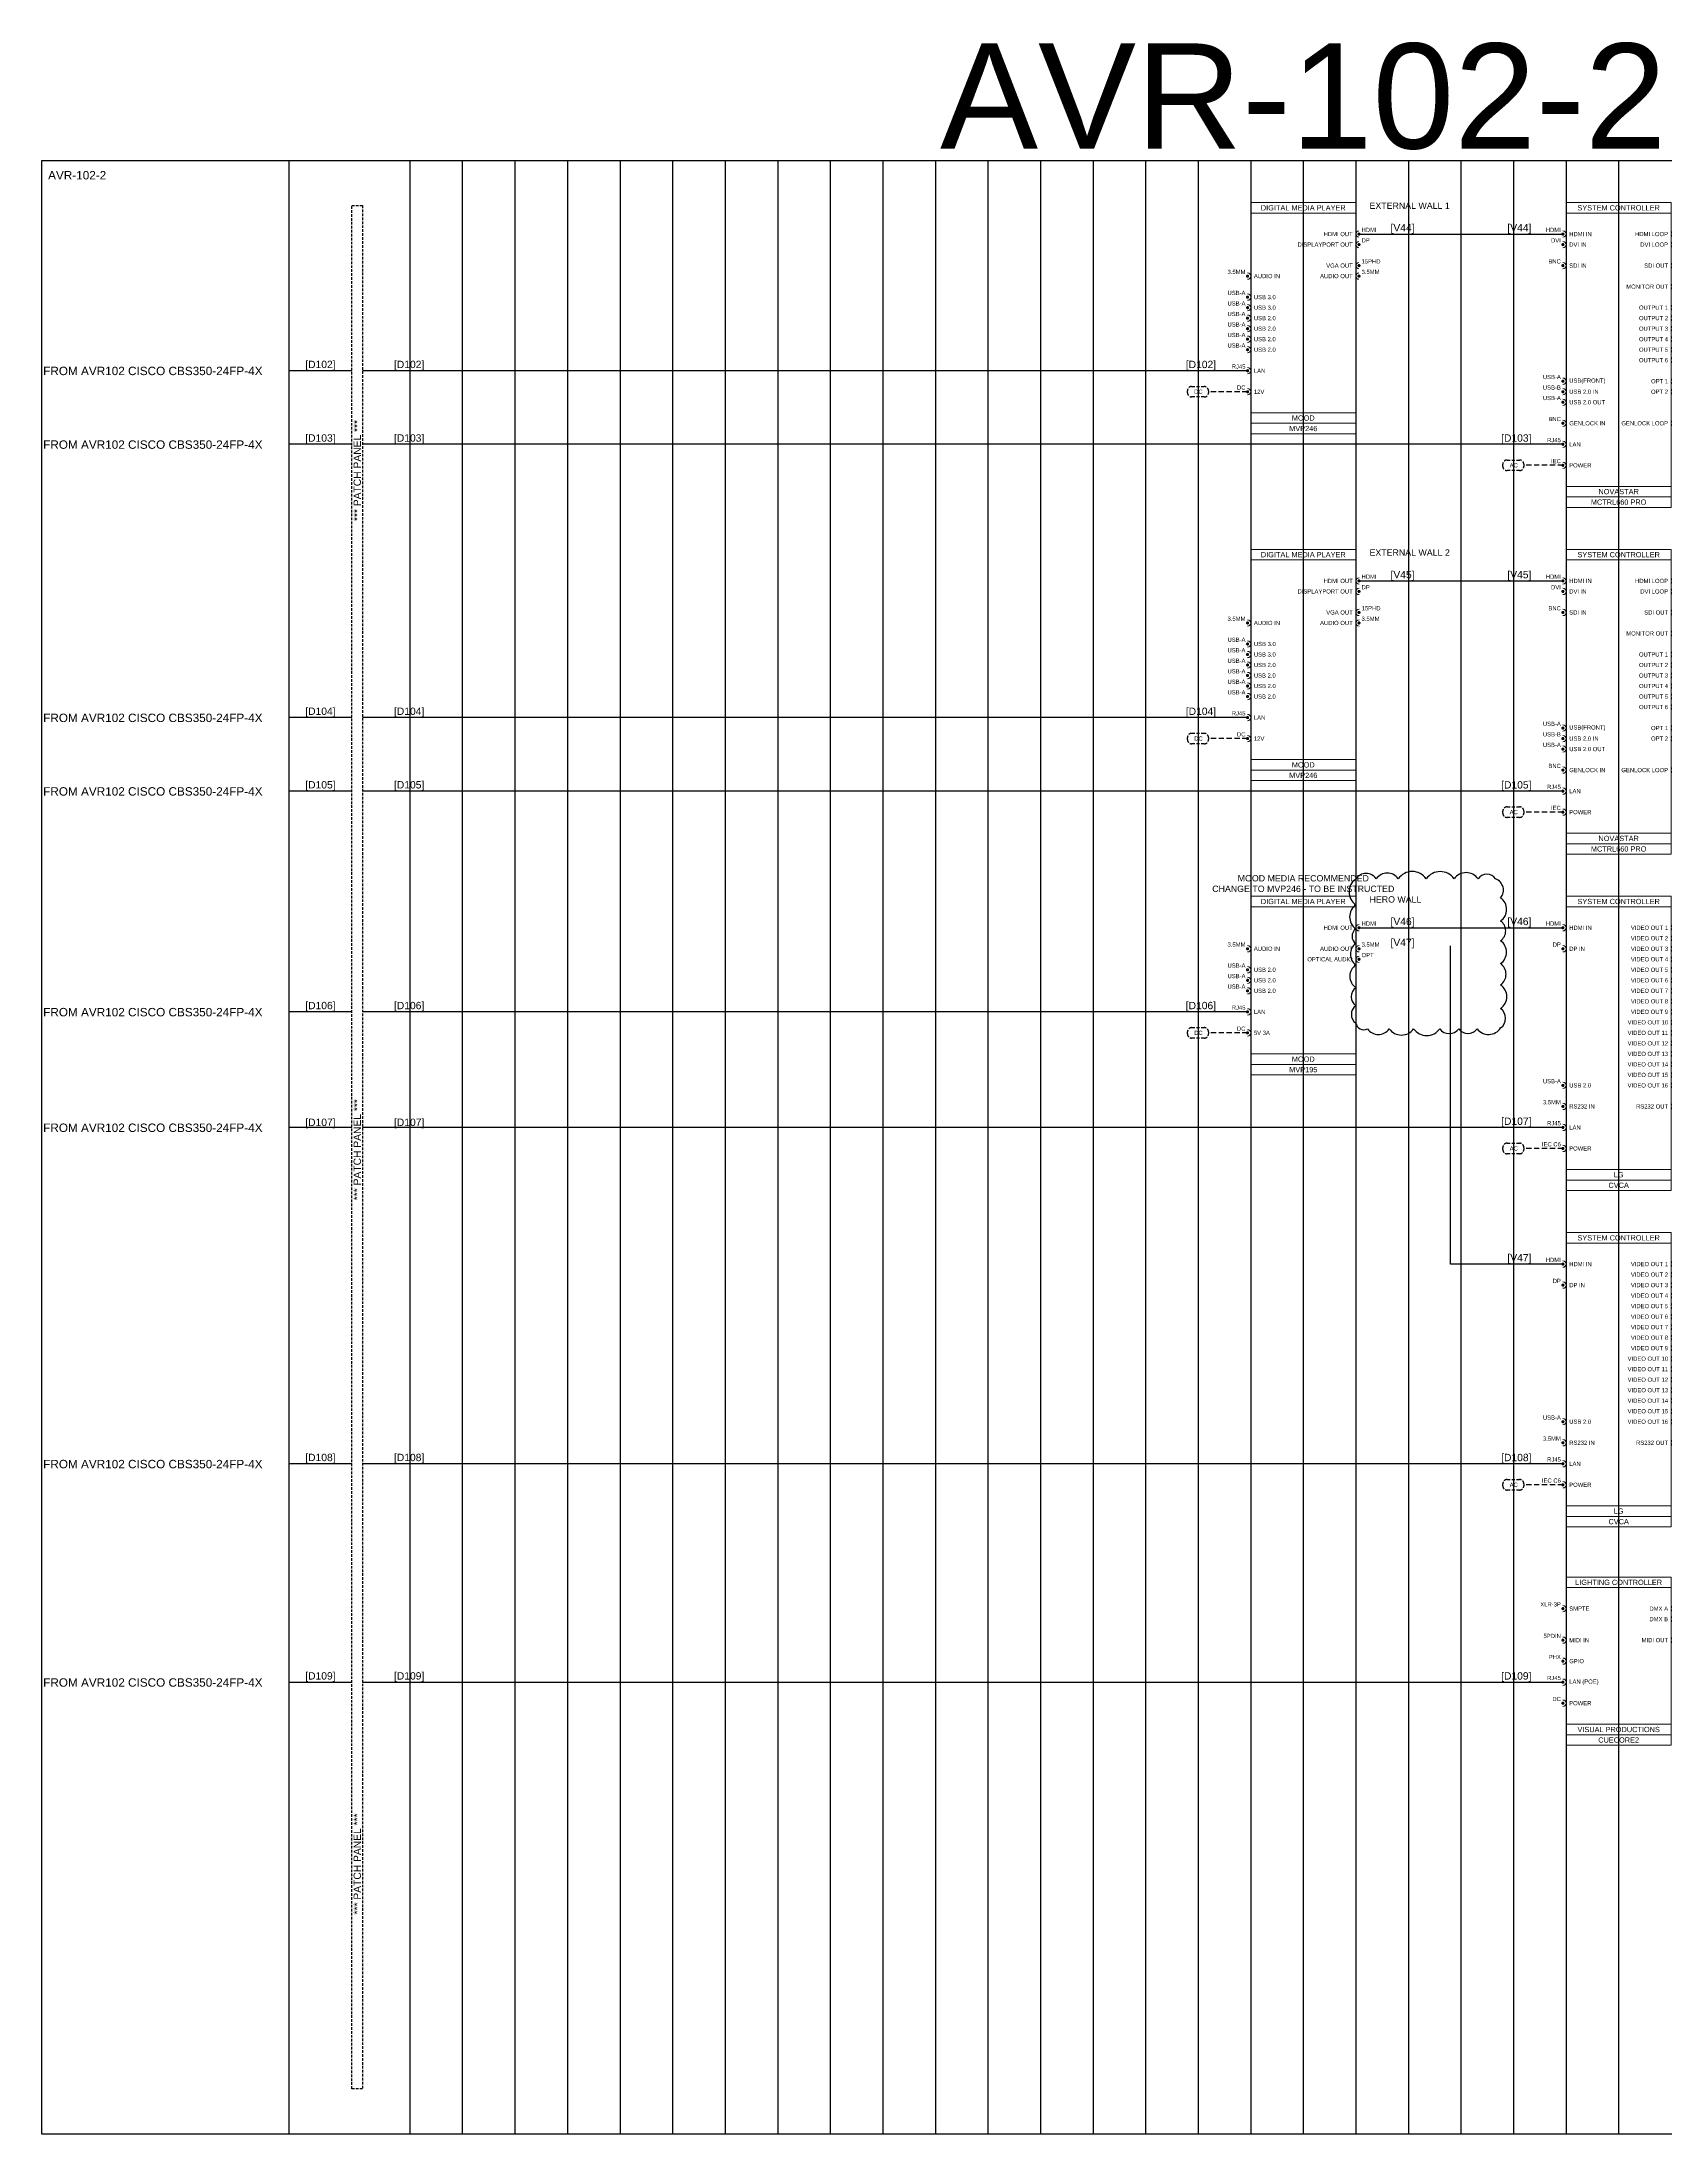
# Model space of a CAD drawing. Header units: millimetres. Extents: x -71336 to -33468, y -26189 to 22712.
# Drawn here: x -43719 to -42947, y -16462 to -15467 of the extents above; entities that cross this region are included whole.
import ezdxf
from ezdxf.enums import TextEntityAlignment as Align
from ezdxf.lldxf.tags import DXFTag

# ---------------------------------------------------------------- set-up
doc = ezdxf.new("R2010")
doc.units = ezdxf.units.MM
doc.linetypes.add('DASHED', pattern=[0.75, 0.5, -0.25])
doc.linetypes.add('DASHED2', pattern=[0.375, 0.25, -0.125])
for name, color, linetype in [('SC - 3 Core Flex', 7, 'DASHED'), ('SC - Cat - Green - Data', 84, 'Continuous'), ('SC - Cat - Green - Data - DS', 84, 'DS'), ('SC - HDMI', 192, 'Continuous'), ('SC - Text', 7, 'Continuous'), ('Text', 7, 'Continuous')]:
    doc.layers.add(name, color=color, linetype=linetype)
doc.layers.add('SC - Equipment', color=7, linetype='Continuous', lineweight=13)
doc.layers.add('SC - Xlines', color=252, linetype='Continuous', plot=False)
doc.styles.add('ARIAL', font='arial.ttf')
doc.styles.get("Standard").update_dxf_attribs({"font": 'arial.ttf', "height": 35})
tags = doc.linetypes.add('DS', pattern='A,1.939444,-0.075392,["DS",ARIAL,S=0.5,R=0,X=0,Y=-0.25],-1.06308,1.922084', length=5).pattern_tags.tags
tags[6] = DXFTag(74, 10)

# ---------------------------------------------------------------- blocks, each defined once
blk = doc.blocks.new('NOVASTAR MCTRL660 PRO - SCHEMATIC')
at = {"layer": 'SC - Equipment'}
for p, q in [((-25, 0), (25, 0)), ((-25, -145), (-25, 0)), ((25, 0), (25, -145)), ((25, -5), (-25, -5)), ((25, -135), (-25, -135)), ((25, -135), (-25, -135)), ((25, -140), (-25, -140)), ((25, -140), (-25, -140)), ((25, -140), (-25, -140)), ((25, -145), (-25, -145))]:
    blk.add_line(p, q, dxfattribs=at)
at = {"layer": 'SC - Equipment', "const_width": 0.7}
for points in [[(-26.1, -15, 1), (-26.9, -15, 1)], [(-26.1, -20, 1), (-26.9, -20, 1)], [(26.1, -15, -1), (26.9, -15, -1)], [(26.1, -20, -1), (26.9, -20, -1)], [(-26.1, -30, 1), (-26.9, -30, 1)], [(26.1, -30, -1), (26.9, -30, -1)], [(26.1, -40, -1), (26.9, -40, -1)], [(26.1, -50, -1), (26.9, -50, -1)], [(26.1, -55, -1), (26.9, -55, -1)], [(26.1, -60, -1), (26.9, -60, -1)], [(26.1, -65, -1), (26.9, -65, -1)], [(26.1, -70, -1), (26.9, -70, -1)], [(26.1, -75, -1), (26.9, -75, -1)], [(-26.1, -85, 1), (-26.9, -85, 1)], [(-26.1, -90, 1), (-26.9, -90, 1)], [(26.1, -85, -1), (26.9, -85, -1)], [(26.1, -90, -1), (26.9, -90, -1)], [(-26.1, -95, 1), (-26.9, -95, 1)], [(-26.1, -105, 1), (-26.9, -105, 1)], [(26.1, -105, -1), (26.9, -105, -1)], [(-26.1, -115, 1), (-26.9, -115, 1)], [(-26.1, -125, 1), (-26.9, -125, 1)]]:
    blk.add_lwpolyline(points, format="xyb", close=True, dxfattribs=at)
at = {"layer": 'SC - Equipment'}
for centre, start, end in [((-26.5, -15), 270, 90), ((-26.5, -20), 270, 90), ((26.5, -15), 90, 270), ((26.5, -20), 90, 270), ((-26.5, -30), 270, 90), ((26.5, -30), 90, 270), ((26.5, -40), 90, 270), ((26.5, -50), 90, 270), ((26.5, -55), 90, 270), ((26.5, -60), 90, 270), ((26.5, -65), 90, 270), ((26.5, -70), 90, 270), ((26.5, -75), 90, 270), ((-26.5, -85), 270, 90), ((-26.5, -90), 270, 90), ((26.5, -85), 90, 270), ((26.5, -90), 90, 270), ((-26.5, -95), 270, 90), ((-26.5, -105), 270, 90), ((26.5, -105), 90, 270), ((-26.5, -115), 270, 90), ((-26.5, -125), 270, 90)]:
    blk.add_arc(centre, 1.5, start, end, dxfattribs=at)
at = {"ltscale": 5}
for tag, p in [('DESCRIPTION', (0, -2.5)), ('MAKE', (0, -137.5)), ('MODEL', (0, -142.5))]:
    blk.add_attdef(tag, text='', height=2.5, dxfattribs=at).set_placement(p, align=Align.MIDDLE_CENTER)
at = {"ltscale": 5, "flags": 1}
for tag, p in [('ROOM_TYPE', (45, -5)), ('LOCATION', (45, -10)), ('RACK_EQUIPMENT_(Y/N)', (45, -15)), ('IP_(Y/N)', (45, -30)), ('AMP(@240V)', (45, -40)), ('POE(WATT)', (45, -35)), ('WATT', (45, -45)), ('BTU/H', (45, -50)), ('WEIGHT(KG)', (45, -55)), ('TRANSFORMER_TAPS', (45, -60))]:
    blk.add_attdef(tag, p, '', height=2.5, dxfattribs=at)
blk.add_attdef('BRACKET', text='', height=2.5, dxfattribs=at).set_placement((0, -132.5), align=Align.MIDDLE_CENTER)
at = {"layer": 'SC - Equipment', "ltscale": 5, "char_height": 2}
for s, insert, width, attachment_point in [('HDMI', (-27.5, -13), 5.7736, 6), ('DVI', (-27.5, -18), 5.7736, 6), ('HDMI IN', (-23.5, -15), 23.5, 4), ('DVI IN', (-23.5, -20), 23.5, 4), ('HDMI LOOP', (23.5, -15), 23.5, 6), ('DVI LOOP', (23.5, -20), 23.5, 6), ('HDMI', (27.72, -13), 7.1748, 4), ('DVI', (27.72, -18), 7.1748, 4), ('BNC', (-27.5, -28), 5.7736, 6), ('SDI IN', (-23.5, -30), 23.5, 4), ('SDI OUT', (23.5, -30), 23.5, 6), ('BNC', (27.72, -28), 7.1748, 4), ('MONITOR OUT', (23.5, -40), 23.5, 6), ('HDMI', (27.72, -38), 7.1748, 4), ('OUTPUT 1', (23.5, -50), 23.5, 6), ('RJ45', (27.72, -48), 7.1748, 4), ('OUTPUT 2', (23.5, -55), 23.5, 6), ('OUTPUT 3', (23.5, -60), 23.5, 6), ('RJ45', (27.72, -53), 7.1748, 4), ('RJ45', (27.72, -58), 7.1748, 4), ('OUTPUT 4', (23.5, -65), 23.5, 6), ('OUTPUT 5', (23.5, -70), 23.5, 6), ('RJ45', (27.72, -63), 7.1748, 4), ('RJ45', (27.72, -68), 7.1748, 4), ('OUTPUT 6', (23.5, -75), 23.5, 6), ('RJ45', (27.72, -73), 7.1748, 4), ('USB-A', (-27.5, -83), 5.7736, 6), ('USB-B', (-27.5, -88), 5.7736, 6), ('USB(FRONT)', (-23.5, -85), 23.5, 4), ('USB 2.0 IN', (-23.5, -90), 23.5, 4), ('OPT 1', (23.5, -85), 23.5, 6), ('OPT 2', (23.5, -90), 23.5, 6), ('SFP', (27.72, -83), 7.1748, 4), ('SFP', (27.72, -88), 7.1748, 4), ('USB-A', (-27.5, -93), 5.7736, 6), ('USB 2.0 OUT', (-23.5, -95), 23.5, 4), ('BNC', (-27.5, -103), 5.7736, 6), ('GENLOCK IN', (-23.5, -105), 23.5, 4), ('GENLOCK LOOP', (23.5, -105), 23.5, 6), ('BNC', (27.72, -103), 7.1748, 4), ('RJ45', (-27.5, -113), 5.7736, 6), ('LAN', (-23.5, -115), 23.5, 4), ('IEC', (-27.5, -123), 5.7736, 6), ('POWER', (-23.5, -125), 23.5, 4)]:
    blk.add_mtext(s, dxfattribs=dict(at, insert=insert, width=width, attachment_point=attachment_point))
blk = doc.blocks.new('MOOD MVP246 - SCHEMATIC')
at = {"layer": 'SC - Equipment'}
for p, q in [((-25, 0), (25, 0)), ((-25, -110), (-25, 0)), ((25, 0), (25, -110)), ((25, -5), (-25, -5)), ((25, -100), (-25, -100)), ((25, -100), (-25, -100)), ((25, -105), (-25, -105)), ((25, -105), (-25, -105)), ((25, -105), (-25, -105)), ((25, -110), (-25, -110))]:
    blk.add_line(p, q, dxfattribs=at)
at = {"layer": 'SC - Equipment', "const_width": 0.7}
for points in [[(26.1, -15, -1), (26.9, -15, -1)], [(26.1, -20, -1), (26.9, -20, -1)], [(26.1, -30, -1), (26.9, -30, -1)], [(-26.1, -35, 1), (-26.9, -35, 1)], [(26.1, -35, -1), (26.9, -35, -1)], [(-26.1, -45, 1), (-26.9, -45, 1)], [(-26.1, -50, 1), (-26.9, -50, 1)], [(-26.1, -55, 1), (-26.9, -55, 1)], [(-26.1, -60, 1), (-26.9, -60, 1)], [(-26.1, -65, 1), (-26.9, -65, 1)], [(-26.1, -70, 1), (-26.9, -70, 1)], [(-26.1, -80, 1), (-26.9, -80, 1)], [(-26.1, -90, 1), (-26.9, -90, 1)]]:
    blk.add_lwpolyline(points, format="xyb", close=True, dxfattribs=at)
at = {"layer": 'SC - Equipment'}
for centre, start, end in [((26.5, -15), 90, 270), ((26.5, -20), 90, 270), ((26.5, -30), 90, 270), ((-26.5, -35), 270, 90), ((26.5, -35), 90, 270), ((-26.5, -45), 270, 90), ((-26.5, -50), 270, 90), ((-26.5, -55), 270, 90), ((-26.5, -60), 270, 90), ((-26.5, -65), 270, 90), ((-26.5, -70), 270, 90), ((-26.5, -80), 270, 90), ((-26.5, -90), 270, 90)]:
    blk.add_arc(centre, 1.5, start, end, dxfattribs=at)
at = {"ltscale": 5}
for tag, p in [('DESCRIPTION', (0, -2.5)), ('MODEL', (0, -107.5)), ('MAKE', (0, -102.5))]:
    blk.add_attdef(tag, text='', height=2.5, dxfattribs=at).set_placement(p, align=Align.MIDDLE_CENTER)
at = {"ltscale": 5, "flags": 1}
for tag, p in [('ROOM_TYPE', (45, -5)), ('LOCATION', (45, -10)), ('RACK_EQUIPMENT_(Y/N)', (45, -15)), ('IP_(Y/N)', (45, -30)), ('AMP(@240V)', (45, -40)), ('POE(WATT)', (45, -35)), ('WATT', (45, -45)), ('BTU/H', (45, -50)), ('WEIGHT(KG)', (45, -55)), ('TRANSFORMER_TAPS', (45, -60))]:
    blk.add_attdef(tag, p, '', height=2.5, dxfattribs=at)
blk.add_attdef('BRACKET', text='', height=2.5, dxfattribs=at).set_placement((0, -97.5), align=Align.MIDDLE_CENTER)
at = {"layer": 'SC - Equipment', "ltscale": 5, "char_height": 2}
for s, insert, width, attachment_point in [('DISPLAYPORT OUT', (23.5, -20), 34.4972, 6), ('HDMI OUT', (23.5, -15), 23.5, 6), ('HDMI', (27.72, -13), 7.1748, 4), ('DP', (27.72, -18), 7.1748, 4), ('VGA OUT', (23.5, -30), 23.5, 6), ('15PHD', (27.72, -28), 7.1748, 4), ('3.5MM', (-27.5, -33), 5.7736, 6), ('AUDIO IN', (-23.5, -35), 23.5, 4), ('AUDIO OUT', (23.5, -35), 23.5, 6), ('3.5MM', (27.72, -33), 7.1748, 4), ('USB-A', (-27.5, -43), 5.7736, 6), ('USB-A', (-27.5, -48), 5.7736, 6), ('USB 3.0', (-23.5, -45), 23.5, 4), ('USB 3.0', (-23.5, -50), 23.5, 4), ('USB-A', (-27.5, -53), 5.7736, 6), ('USB-A', (-27.5, -58), 5.7736, 6), ('USB 2.0', (-23.5, -55), 23.5, 4), ('USB 2.0', (-23.5, -60), 23.5, 4), ('USB-A', (-27.5, -63), 5.7736, 6), ('USB-A', (-27.5, -68), 5.7736, 6), ('USB 2.0', (-23.5, -65), 23.5, 4), ('USB 2.0', (-23.5, -70), 23.5, 4), ('RJ45', (-27.5, -78), 5.7736, 6), ('LAN', (-23.5, -80), 23.5, 4), ('DC', (-27.5, -88), 5.7736, 6), ('12V', (-23.5, -90), 23.5, 4)]:
    blk.add_mtext(s, dxfattribs=dict(at, insert=insert, width=width, attachment_point=attachment_point))
blk = doc.blocks.new('VISUAL PRODUCTIONS - CUECORE2 - SCHEMATIC')
at = {"layer": 'SC - Equipment'}
for p, q in [((-25, 0), (25, 0)), ((-25, -80), (-25, 0)), ((25, 0), (25, -80)), ((25, -5), (-25, -5)), ((25, -70), (-25, -70)), ((25, -70), (-25, -70)), ((25, -75), (-25, -75)), ((25, -75), (-25, -75)), ((25, -75), (-25, -75)), ((25, -80), (-25, -80))]:
    blk.add_line(p, q, dxfattribs=at)
at = {"layer": 'SC - Equipment', "const_width": 0.7}
for points in [[(-26.1, -15, 1), (-26.9, -15, 1)], [(26.1, -15, -1), (26.9, -15, -1)], [(26.1, -20, -1), (26.9, -20, -1)], [(-26.1, -30, 1), (-26.9, -30, 1)], [(26.1, -30, -1), (26.9, -30, -1)], [(-26.1, -40, 1), (-26.9, -40, 1)], [(-26.1, -50, 1), (-26.9, -50, 1)], [(-26.1, -60, 1), (-26.9, -60, 1)]]:
    blk.add_lwpolyline(points, format="xyb", close=True, dxfattribs=at)
at = {"layer": 'SC - Equipment'}
for centre, start, end in [((-26.5, -15), 270, 90), ((26.5, -15), 90, 270), ((26.5, -20), 90, 270), ((-26.5, -30), 270, 90), ((26.5, -30), 90, 270), ((-26.5, -40), 270, 90), ((-26.5, -50), 270, 90), ((-26.5, -60), 270, 90)]:
    blk.add_arc(centre, 1.5, start, end, dxfattribs=at)
at = {"ltscale": 5}
for tag, p in [('DESCRIPTION', (0, -2.5)), ('MODEL', (0, -77.5)), ('MAKE', (0, -72.5))]:
    blk.add_attdef(tag, text='', height=2.5, dxfattribs=at).set_placement(p, align=Align.MIDDLE_CENTER)
at = {"ltscale": 5, "flags": 1}
for tag, p in [('ROOM_TYPE', (45, -5)), ('LOCATION', (45, -10)), ('RACK_EQUIPMENT_(Y/N)', (45, -15)), ('IP_(Y/N)', (45, -30)), ('AMP(@240V)', (45, -40)), ('POE(WATT)', (45, -35)), ('WATT', (45, -45)), ('BTU/H', (45, -50)), ('WEIGHT(KG)', (45, -55)), ('TRANSFORMER_TAPS', (45, -60))]:
    blk.add_attdef(tag, p, '', height=2.5, dxfattribs=at)
blk.add_attdef('BRACKET', text='', height=2.5, dxfattribs=at).set_placement((0, -67.5), align=Align.MIDDLE_CENTER)
at = {"layer": 'SC - Equipment', "ltscale": 5, "char_height": 2}
for s, insert, width, attachment_point in [(' XLR-3P', (-27.5, -13), 5.7736, 6), ('SMPTE', (-23.5, -15), 23.5, 4), ('DMX A', (23.5, -15), 28.7616, 6), ('DMX B', (23.5, -20), 26.2422, 6), ('XLR-5P', (27.72, -13), 7.1748, 4), ('XLR-5P', (27.72, -18), 7.1748, 4), ('5PDIN', (-27.5, -28), 5.7736, 6), ('MIDI IN', (-23.5, -30), 23.5, 4), ('MIDI OUT', (23.5, -30), 26.6789, 6), ('5PDIN', (27.72, -28), 7.1748, 4), ('PHX', (-27.5, -38), 5.7736, 6), ('GPIO', (-23.5, -40), 23.5, 4), ('RJ45', (-27.5, -48), 5.7736, 6), ('LAN (POE)', (-23.5, -50), 23.5, 4), ('DC', (-27.5, -58), 5.7736, 6), ('POWER', (-23.5, -60), 23.5, 4)]:
    blk.add_mtext(s, dxfattribs=dict(at, insert=insert, width=width, attachment_point=attachment_point))
blk = doc.blocks.new('LG CVCA - SCHEMATIC')
at = {"layer": 'SC - Equipment'}
for p, q in [((-25, 0), (25, 0)), ((-25, -140), (-25, 0)), ((25, 0), (25, -140)), ((25, -5), (-25, -5)), ((25, -130), (-25, -130)), ((25, -130), (-25, -130)), ((25, -135), (-25, -135)), ((25, -135), (-25, -135)), ((25, -135), (-25, -135)), ((25, -140), (-25, -140))]:
    blk.add_line(p, q, dxfattribs=at)
at = {"layer": 'SC - Equipment', "const_width": 0.7}
for points in [[(-26.1, -15, 1), (-26.9, -15, 1)], [(26.1, -15, -1), (26.9, -15, -1)], [(26.1, -20, -1), (26.9, -20, -1)], [(-26.1, -25, 1), (-26.9, -25, 1)], [(26.1, -25, -1), (26.9, -25, -1)], [(26.1, -30, -1), (26.9, -30, -1)], [(26.1, -35, -1), (26.9, -35, -1)], [(26.1, -40, -1), (26.9, -40, -1)], [(26.1, -45, -1), (26.9, -45, -1)], [(26.1, -50, -1), (26.9, -50, -1)], [(26.1, -55, -1), (26.9, -55, -1)], [(26.1, -60, -1), (26.9, -60, -1)], [(26.1, -65, -1), (26.9, -65, -1)], [(26.1, -70, -1), (26.9, -70, -1)], [(26.1, -75, -1), (26.9, -75, -1)], [(26.1, -80, -1), (26.9, -80, -1)], [(-26.1, -90, 1), (-26.9, -90, 1)], [(26.1, -85, -1), (26.9, -85, -1)], [(26.1, -90, -1), (26.9, -90, -1)], [(-26.1, -100, 1), (-26.9, -100, 1)], [(26.1, -100, -1), (26.9, -100, -1)], [(-26.1, -110, 1), (-26.9, -110, 1)], [(-26.1, -120, 1), (-26.9, -120, 1)]]:
    blk.add_lwpolyline(points, format="xyb", close=True, dxfattribs=at)
at = {"layer": 'SC - Equipment'}
for centre, start, end in [((-26.5, -15), 270, 90), ((26.5, -15), 90, 270), ((26.5, -20), 90, 270), ((-26.5, -25), 270, 90), ((26.5, -25), 90, 270), ((26.5, -30), 90, 270), ((26.5, -35), 90, 270), ((26.5, -40), 90, 270), ((26.5, -45), 90, 270), ((26.5, -50), 90, 270), ((26.5, -55), 90, 270), ((26.5, -60), 90, 270), ((26.5, -65), 90, 270), ((26.5, -70), 90, 270), ((26.5, -75), 90, 270), ((26.5, -80), 90, 270), ((-26.5, -90), 270, 90), ((26.5, -85), 90, 270), ((26.5, -90), 90, 270), ((-26.5, -100), 270, 90), ((26.5, -100), 90, 270), ((-26.5, -110), 270, 90), ((-26.5, -120), 270, 90)]:
    blk.add_arc(centre, 1.5, start, end, dxfattribs=at)
at = {"ltscale": 5}
for tag, p in [('DESCRIPTION', (0, -2.5)), ('MODEL', (0, -137.5)), ('MAKE', (0, -132.5))]:
    blk.add_attdef(tag, text='', height=2.5, dxfattribs=at).set_placement(p, align=Align.MIDDLE_CENTER)
at = {"ltscale": 5, "flags": 1}
for tag, p in [('ROOM_TYPE', (45, -5)), ('LOCATION', (45, -10)), ('RACK_EQUIPMENT_(Y/N)', (45, -15)), ('IP_(Y/N)', (45, -30)), ('AMP(@240V)', (45, -40)), ('POE(WATT)', (45, -35)), ('WATT', (45, -45)), ('BTU/H', (45, -50)), ('WEIGHT(KG)', (45, -55)), ('TRANSFORMER_TAPS', (45, -60))]:
    blk.add_attdef(tag, p, '', height=2.5, dxfattribs=at)
blk.add_attdef('BRACKET', text='', height=2.5, dxfattribs=at).set_placement((0, -127.5), align=Align.MIDDLE_CENTER)
at = {"layer": 'SC - Equipment', "ltscale": 5, "char_height": 2}
for s, insert, width, attachment_point in [('HDMI', (-27.5, -13), 5.7736, 6), ('HDMI IN', (-23.5, -15), 23.5, 4), ('VIDEO OUT 1', (23.5, -15), 23.5, 6), ('VIDEO OUT 2', (23.5, -20), 23.5, 6), ('RJ45', (27.7, -13), 3.7458, 4), ('RJ45', (27.7, -18), 3.7458, 4), ('DP', (-27.5, -23), 5.7736, 6), ('DP IN', (-23.5, -25), 23.5, 4), ('VIDEO OUT 3', (23.5, -25), 23.5, 6), ('VIDEO OUT 4', (23.5, -30), 23.5, 6), ('RJ45', (27.7, -23), 3.7458, 4), ('RJ45', (27.7, -28), 3.7458, 4), ('VIDEO OUT 5', (23.5, -35), 23.5, 6), ('VIDEO OUT 6', (23.5, -40), 23.5, 6), ('RJ45', (27.7, -33), 3.7458, 4), ('RJ45', (27.7, -38), 3.7458, 4), ('VIDEO OUT 7', (23.5, -45), 23.5, 6), ('VIDEO OUT 8', (23.5, -50), 23.5, 6), ('RJ45', (27.7, -43), 3.7458, 4), ('RJ45', (27.7, -48), 3.7458, 4), ('VIDEO OUT 10', (23.5, -60), 23.5, 6), ('VIDEO OUT 9', (23.5, -55), 23.5, 6), ('RJ45', (27.7, -53), 3.7458, 4), ('RJ45', (27.7, -58), 3.7458, 4), ('VIDEO OUT 11', (23.5, -65), 23.5, 6), ('VIDEO OUT 12', (23.5, -70), 23.5, 6), ('RJ45', (27.7, -63), 3.7458, 4), ('RJ45', (27.7, -68), 3.7458, 4), ('VIDEO OUT 13', (23.5, -75), 23.5, 6), ('VIDEO OUT 14', (23.5, -80), 23.5, 6), ('RJ45', (27.7, -73), 3.7458, 4), ('RJ45', (27.7, -78), 3.7458, 4), ('USB 2.0', (-23.5, -90), 23.5, 4), ('VIDEO OUT 15', (23.5, -85), 23.5, 6), ('VIDEO OUT 16', (23.5, -90), 23.5, 6), ('RJ45', (27.7, -83), 3.7458, 4), ('RJ45', (27.7, -88), 3.7458, 4), ('RS232 IN', (-23.5, -100), 23.5, 4), ('RS232 OUT', (23.5, -100), 23.5, 6), ('3.5MM', (27.7, -98), 3.7458, 4), ('LAN', (-23.5, -110), 23.5, 4), ('POWER', (-23.5, -120), 23.5, 4)]:
    blk.add_mtext(s, dxfattribs=dict(at, insert=insert, width=width, attachment_point=attachment_point))
at = {"layer": 'SC - Equipment', "ltscale": 5, "char_height": 2, "attachment_point": 6}
for s, insert in [('USB-A', (-27.5, -88)), ('3.5MM', (-27.5, -98)), ('RJ45', (-27.5, -108)), ('IEC C6', (-27.5, -118))]:
    blk.add_mtext(s, dxfattribs=dict(at, insert=insert))
blk = doc.blocks.new('MOOD MVP195 - SCHEMATIC')
at = {"layer": 'SC - Equipment'}
for p, q in [((-25, 0), (25, 0)), ((-25, -85), (-25, 0)), ((25, 0), (25, -85)), ((25, -5), (-25, -5)), ((25, -75), (-25, -75)), ((25, -75), (-25, -75)), ((25, -80), (-25, -80)), ((25, -80), (-25, -80)), ((25, -80), (-25, -80)), ((25, -85), (-25, -85))]:
    blk.add_line(p, q, dxfattribs=at)
at = {"layer": 'SC - Equipment', "const_width": 0.7}
for points in [[(26.1, -15, -1), (26.9, -15, -1)], [(-26.1, -25, 1), (-26.9, -25, 1)], [(26.1, -25, -1), (26.9, -25, -1)], [(26.1, -30, -1), (26.9, -30, -1)], [(-26.1, -35, 1), (-26.9, -35, 1)], [(-26.1, -40, 1), (-26.9, -40, 1)], [(-26.1, -45, 1), (-26.9, -45, 1)], [(-26.1, -55, 1), (-26.9, -55, 1)], [(-26.1, -65, 1), (-26.9, -65, 1)]]:
    blk.add_lwpolyline(points, format="xyb", close=True, dxfattribs=at)
at = {"layer": 'SC - Equipment'}
for centre, start, end in [((26.5, -15), 90, 270), ((-26.5, -25), 270, 90), ((26.5, -25), 90, 270), ((26.5, -30), 90, 270), ((-26.5, -35), 270, 90), ((-26.5, -40), 270, 90), ((-26.5, -45), 270, 90), ((-26.5, -55), 270, 90), ((-26.5, -65), 270, 90)]:
    blk.add_arc(centre, 1.5, start, end, dxfattribs=at)
at = {"ltscale": 5}
for tag, p in [('DESCRIPTION', (0, -2.5)), ('MAKE', (0, -77.5)), ('MODEL', (0, -82.5))]:
    blk.add_attdef(tag, text='', height=2.5, dxfattribs=at).set_placement(p, align=Align.MIDDLE_CENTER)
at = {"ltscale": 5, "flags": 1}
for tag, p in [('ROOM_TYPE', (45, -5)), ('LOCATION', (45, -10)), ('RACK_EQUIPMENT_(Y/N)', (45, -15)), ('IP_(Y/N)', (45, -30)), ('AMP(@240V)', (45, -40)), ('POE(WATT)', (45, -35)), ('WATT', (45, -45)), ('BTU/H', (45, -50)), ('WEIGHT(KG)', (45, -55)), ('TRANSFORMER_TAPS', (45, -60))]:
    blk.add_attdef(tag, p, '', height=2.5, dxfattribs=at)
blk.add_attdef('BRACKET', text='', height=2.5, dxfattribs=at).set_placement((0, -72.5), align=Align.MIDDLE_CENTER)
at = {"layer": 'SC - Equipment', "ltscale": 5, "char_height": 2}
for s, insert, width, attachment_point in [('HDMI OUT', (23.5, -15), 23.5, 6), ('HDMI', (27.72, -13), 7.1748, 4), ('3.5MM', (-27.5, -23), 5.7736, 6), ('AUDIO IN', (-23.5, -25), 23.5, 4), ('OPTICAL AUDIO ', (23.5, -30), 23.5, 6), ('AUDIO OUT', (23.5, -25), 23.5, 6), ('3.5MM', (27.72, -23), 7.1748, 4), ('OPT', (27.72, -28), 7.1748, 4), ('USB-A', (-27.5, -33), 5.7736, 6), ('USB-A', (-27.5, -38), 5.7736, 6), ('USB 2.0', (-23.5, -35), 23.5, 4), ('USB 2.0', (-23.5, -40), 23.5, 4), ('USB-A', (-27.5, -43), 5.7736, 6), ('USB 2.0', (-23.5, -45), 23.5, 4), ('RJ45', (-27.5, -53), 5.7736, 6), ('LAN', (-23.5, -55), 23.5, 4), ('DC', (-27.5, -63), 5.7736, 6), ('5V 3A', (-23.5, -65), 23.5, 4)]:
    blk.add_mtext(s, dxfattribs=dict(at, insert=insert, width=width, attachment_point=attachment_point))

msp = doc.modelspace()

# ---------------------------------------------------------------- linework, layer by layer
at = {"linetype": 'DASHED2', "ltscale": 5}
msp.add_lwpolyline([(-43571.12, -16440.695), (-43571.12, -15544.797), (-43566.12, -15544.797), (-43566.12, -16440.695)], close=True, dxfattribs=at)
at = {"color": 6}
msp.add_lwpolyline([(-43093.62, -15865.034, 0.5205671), (-43093.62, -15877.432, 0.5205671), (-43093.62, -15888.811, 0.5205671), (-43093.62, -15895.841, 0.5205671), (-43093.62, -15905.922, 0.5205671), (-43093.62, -15916.82, 0.5205671), (-43093.62, -15925.413, 0.5205671), (-43093.62, -15933.66, 0.5205671), (-43088.14, -15936.354, 0.5205671), (-43077.729, -15936.354, 0.5205671), (-43066.123, -15936.354, 0.5205671), (-43053.692, -15936.354, 0.5205671), (-43044.699, -15936.354, 0.5205671), (-43035.959, -15936.354, 0.5205671), (-43024.779, -15935.977, 0.5205671), (-43024.779, -15926.795, 0.5205671), (-43024.779, -15915.465, 0.5205671), (-43024.779, -15905.398, 0.5205671), (-43024.779, -15894.48, 0.5205671), (-43024.779, -15885.104, 0.5205671), (-43024.779, -15874.065, 0.5205671), (-43027.129, -15865.034, 0.5205671), (-43035.493, -15865.034, 0.5205671), (-43046.855, -15865.034, 0.5205671), (-43060.126, -15865.034, 0.5205671), (-43073.433, -15865.034, 0.5205671), (-43083.923, -15865.034, 0.5205671)], format="xyb", close=True, dxfattribs=at)
at = {"layer": 'SC - 3 Core Flex', "ltscale": 3}
for points in [[(-43171.722, -15630.822), (-43165.722, -15630.822, -0.4142136), (-43163.722, -15632.822), (-43163.722, -15633.822, -0.4142136), (-43165.722, -15635.822), (-43171.722, -15635.822, -0.4142136), (-43173.722, -15633.822), (-43173.722, -15632.822, -0.4142136)], [(-43021.722, -15665.822), (-43015.722, -15665.822, -0.4142136), (-43013.722, -15667.822), (-43013.722, -15668.822, -0.4142136), (-43015.722, -15670.822), (-43021.722, -15670.822, -0.4142136), (-43023.722, -15668.822), (-43023.722, -15667.822, -0.4142136)], [(-43171.718, -15795.822), (-43165.718, -15795.822, -0.4142136), (-43163.718, -15797.822), (-43163.718, -15798.822, -0.4142136), (-43165.718, -15800.822), (-43171.718, -15800.822, -0.4142136), (-43173.718, -15798.822), (-43173.718, -15797.822, -0.4142136)], [(-43021.718, -15830.821), (-43015.718, -15830.821, -0.4142136), (-43013.718, -15832.821), (-43013.718, -15833.821, -0.4142136), (-43015.718, -15835.821), (-43021.718, -15835.821, -0.4142136), (-43023.718, -15833.821), (-43023.718, -15832.821, -0.4142136)], [(-43171.714, -15935.82), (-43165.714, -15935.82, -0.4142136), (-43163.714, -15937.82), (-43163.714, -15938.82, -0.4142136), (-43165.714, -15940.82), (-43171.714, -15940.82, -0.4142136), (-43173.714, -15938.82), (-43173.714, -15937.82, -0.4142136)], [(-43021.714, -15990.82), (-43015.714, -15990.82, -0.4142136), (-43013.714, -15992.82), (-43013.714, -15993.82, -0.4142136), (-43015.714, -15995.82), (-43021.714, -15995.82, -0.4142136), (-43023.714, -15993.82), (-43023.714, -15992.82, -0.4142136)], [(-43021.714, -16150.82), (-43015.714, -16150.82, -0.4142136), (-43013.714, -16152.82), (-43013.714, -16153.82, -0.4142136), (-43015.714, -16155.82), (-43021.714, -16155.82, -0.4142136), (-43023.714, -16153.82), (-43023.714, -16152.82, -0.4142136)]]:
    msp.add_lwpolyline(points, format="xyb", close=True, dxfattribs=at)
at = {"layer": 'SC - 3 Core Flex', "ltscale": 5}
for points in [[(-43145.124, -15633.322), (-43163.722, -15633.322)], [(-42995.124, -15668.322), (-43013.722, -15668.322)], [(-43145.12, -15798.322), (-43163.718, -15798.322)], [(-42995.12, -15833.321), (-43013.718, -15833.321)], [(-43145.116, -15938.32), (-43163.714, -15938.32)], [(-42995.116, -15993.32), (-43013.714, -15993.32)], [(-42995.116, -16153.32), (-43013.714, -16153.32)]]:
    msp.add_lwpolyline(points, dxfattribs=at)
at = {"layer": 'SC - Cat - Green - Data', "ltscale": 5}
for points in [[(-43571.12, -15658.322), (-43601.12, -15658.322)], [(-42995.124, -15658.322), (-43566.12, -15658.322)], [(-43571.12, -15823.32), (-43601.12, -15823.32)], [(-42995.12, -15823.32), (-43566.12, -15823.32)], [(-43571.12, -15983.32), (-43601.12, -15983.32)], [(-42995.116, -15983.32), (-43566.12, -15983.32)], [(-43571.12, -16143.32), (-43601.12, -16143.32)], [(-42995.116, -16143.32), (-43566.12, -16143.32)], [(-43601.12, -16247.221), (-43571.12, -16247.221)], [(-43566.12, -16247.221), (-42995.12, -16247.221)]]:
    msp.add_lwpolyline(points, dxfattribs=at)
at = {"layer": 'SC - Cat - Green - Data - DS', "ltscale": 5}
for points in [[(-43571.12, -15623.322), (-43601.12, -15623.321)], [(-43145.124, -15623.324), (-43566.12, -15623.322)], [(-43571.12, -15788.319), (-43601.12, -15788.318)], [(-43145.12, -15788.322), (-43566.12, -15788.319)], [(-43571.12, -15928.32), (-43601.12, -15928.32)], [(-43145.116, -15928.32), (-43566.12, -15928.32)]]:
    msp.add_lwpolyline(points, dxfattribs=at)
at = {"layer": 'SC - HDMI', "ltscale": 5}
for points in [[(-43092.124, -15558.322), (-42995.124, -15558.322)], [(-43092.124, -15558.322), (-42995.124, -15558.322)], [(-43092.12, -15723.321), (-42995.12, -15723.321)], [(-43092.12, -15723.322), (-42995.12, -15723.322)], [(-43092.116, -15888.32), (-42995.116, -15888.32)], [(-42995.116, -16048.32), (-43048.62, -16048.32), (-43048.62, -15896.863)]]:
    msp.add_lwpolyline(points, dxfattribs=at)
at = {"layer": 'SC - Xlines', "ltscale": 5, "transparency": 33554687}
msp.add_lwpolyline([(-43718.62, -15523.319), (-42518.62, -15523.326), (-42518.62, -16462.226), (-43718.62, -16462.219)], close=True, dxfattribs=at)
at = {"layer": 'SC - Xlines', "ltscale": 5}
for points in [[(-43601.12, -15523.323), (-43601.12, -16462.221)], [(-43518.62, -15523.323), (-43518.62, -16462.221)], [(-43468.62, -15523.323), (-43468.62, -16462.221)], [(-43418.62, -15523.323), (-43418.62, -16462.221)], [(-43368.62, -15523.323), (-43368.62, -16462.221)], [(-43318.62, -15523.323), (-43318.62, -16462.221)], [(-43268.62, -15523.323), (-43268.62, -16462.221)], [(-43218.62, -15523.323), (-43218.62, -16462.221)], [(-43168.62, -15523.323), (-43168.62, -16462.221)], [(-43118.62, -15523.323), (-43118.62, -16462.221)], [(-43068.62, -15523.323), (-43068.62, -16462.221)], [(-43018.62, -15523.323), (-43018.62, -16462.221)], [(-42968.62, -15523.323), (-42968.62, -16462.221)]]:
    msp.add_lwpolyline(points, dxfattribs=at)
at = {"layer": 'SC - Xlines', "color": 250, "ltscale": 5}
for points in [[(-43543.62, -15523.323), (-43543.62, -16462.221)], [(-43493.62, -15523.323), (-43493.62, -16462.221)], [(-43443.62, -15523.323), (-43443.62, -16462.221)], [(-43393.62, -15523.323), (-43393.62, -16462.221)], [(-43343.62, -15523.323), (-43343.62, -16462.221)], [(-43293.62, -15523.323), (-43293.62, -16462.221)], [(-43243.62, -15523.323), (-43243.62, -16462.221)], [(-43193.62, -15523.323), (-43193.62, -16462.221)], [(-43143.62, -15523.323), (-43143.62, -16462.221)], [(-43093.62, -15523.323), (-43093.62, -16462.221)], [(-43043.62, -15523.323), (-43043.62, -16462.221)], [(-42993.62, -15523.323), (-42993.62, -16462.221)]]:
    msp.add_lwpolyline(points, dxfattribs=at)

# ---------------------------------------------------------------- block references
at = {"ltscale": 5}
for name, p, values in [('MOOD MVP246 - SCHEMATIC', (-43118.624, -15543.322), {'DESCRIPTION': 'DIGITAL MEDIA PLAYER', 'MAKE': 'MOOD', 'MODEL': 'MVP246'}), ('NOVASTAR MCTRL660 PRO - SCHEMATIC', (-42968.624, -15543.322), {'DESCRIPTION': 'SYSTEM CONTROLLER', 'MAKE': 'NOVASTAR', 'MODEL': 'MCTRL660 PRO'}), ('MOOD MVP246 - SCHEMATIC', (-43118.62, -15708.322), {'DESCRIPTION': 'DIGITAL MEDIA PLAYER', 'MAKE': 'MOOD', 'MODEL': 'MVP246'}), ('NOVASTAR MCTRL660 PRO - SCHEMATIC', (-42968.62, -15708.321), {'DESCRIPTION': 'SYSTEM CONTROLLER', 'MAKE': 'NOVASTAR', 'MODEL': 'MCTRL660 PRO'}), ('MOOD MVP195 - SCHEMATIC', (-43118.62, -15873.32), {'DESCRIPTION': 'DIGITAL MEDIA PLAYER', 'MAKE': 'MOOD', 'MODEL': 'MVP195'}), ('LG CVCA - SCHEMATIC', (-42968.616, -15873.32), {'DESCRIPTION': 'SYSTEM CONTROLLER', 'MAKE': 'LG', 'MODEL': 'CVCA'}), ('LG CVCA - SCHEMATIC', (-42968.616, -16033.32), {'DESCRIPTION': 'SYSTEM CONTROLLER', 'MAKE': 'LG', 'MODEL': 'CVCA'}), ('VISUAL PRODUCTIONS - CUECORE2 - SCHEMATIC', (-42968.62, -16197.221), {'DESCRIPTION': 'LIGHTING CONTROLLER', 'MAKE': 'VISUAL PRODUCTIONS', 'MODEL': 'CUECORE2'})]:
    msp.add_blockref(name, p, dxfattribs=at).add_auto_attribs(values)

# ---------------------------------------------------------------- texts
at = {"layer": 'SC - Text', "insert": (-43118.62, -15518.323), "char_height": 50, "attachment_point": 8, "style": 'ARIAL'}
msp.add_mtext('AVR-102-2', dxfattribs=at)
at = {"layer": 'SC - Text', "insert": (-43715.632, -15528.319), "char_height": 4, "width": 97.49642, "attachment_point": 1, "style": 'ARIAL'}
msp.add_mtext('AVR-102-2', dxfattribs=at)
at = {"layer": 'SC - Text'}
for s, insert, char_height, width, attachment_point in [('EXTERNAL WALL 1', (-43087.124, -15543.322), 3, 134.02561, 1), ('[V44]', (-43077.124, -15558.122), 3.5, 15.57197, 7), ('[V44]', (-43010.124, -15558.122), 3.5, 14.6761, 9), ('[D102]', (-43586.12, -15623.122), 3.5, 12.99494, 8), ('[D102]', (-43551.12, -15623.122), 3.5, 15.57197, 7), ('[D102]', (-43160.101, -15623.141), 3.5, 14.6761, 9), ('[D103]', (-43586.12, -15658.122), 3.5, 12.99494, 8), ('[D103]', (-43551.12, -15658.122), 3.5, 15.57197, 7), ('[D103]', (-43010.101, -15658.139), 3.5, 14.6761, 9), ('EXTERNAL WALL 2', (-43087.12, -15708.322), 3, 134.02561, 1), ('[V45]', (-43077.121, -15723.122), 3.5, 15.57197, 7), ('[V45]', (-43010.121, -15723.122), 3.5, 14.6761, 9), ('[D104]', (-43586.12, -15788.119), 3.5, 12.99494, 8), ('[D104]', (-43551.12, -15788.119), 3.5, 15.57197, 7), ('[D104]', (-43160.098, -15788.139), 3.5, 14.6761, 9), ('[D105]', (-43586.12, -15823.12), 3.5, 12.99494, 8), ('[D105]', (-43551.12, -15823.12), 3.5, 15.57197, 7), ('[D105]', (-43010.101, -15823.137), 3.5, 14.6761, 9), ('HERO WALL', (-43087.116, -15873.32), 3, 134.02561, 1), ('[V46]', (-43077.121, -15888.12), 3.5, 15.57197, 7), ('[V46]', (-43010.121, -15888.12), 3.5, 14.6761, 9), ('[V47]', (-43077.12, -15898.12), 3.5, 15.57197, 7), ('[D106]', (-43586.12, -15928.12), 3.5, 12.99494, 8), ('[D106]', (-43551.12, -15928.12), 3.5, 15.57197, 7), ('[D106]', (-43160.116, -15928.12), 3.5, 14.6761, 9), ('[D107]', (-43586.12, -15983.669), 3.5, 12.99494, 8), ('[D107]', (-43551.12, -15983.669), 3.5, 15.57197, 7), ('[D107]', (-43010.101, -15983.138), 3.5, 14.6761, 9), ('[V47]', (-43010.12, -16048.12), 3.5, 14.6761, 9), ('[D108]', (-43586.12, -16143.12), 3.5, 12.99494, 8), ('[D108]', (-43551.12, -16143.12), 3.5, 15.57197, 7), ('[D108]', (-43010.094, -16143.137), 3.5, 14.6761, 9), ('[D109]', (-43586.12, -16247.02), 3.5, 12.99494, 8), ('[D109]', (-43551.12, -16247.02), 3.5, 15.57197, 7), ('[D109]', (-43010.101, -16247.038), 3.5, 14.6761, 9)]:
    msp.add_mtext(s, dxfattribs=dict(at, insert=insert, char_height=char_height, width=width, attachment_point=attachment_point))
at = {"layer": 'SC - Text', "color": 1, "char_height": 4, "width": 107.64171, "attachment_point": 4}
for insert in [(-43717.988, -15623.445), (-43717.988, -15658.49), (-43717.988, -15788.486), (-43717.988, -15823.487), (-43717.988, -15928.488), (-43717.988, -15983.488), (-43717.988, -16143.487), (-43717.988, -16247.388)]:
    msp.add_mtext('{\\C256;FROM AVR102 CISCO CBS350-24FP-4X}', dxfattribs=dict(at, insert=insert))
at = {"layer": 'SC - Text', "char_height": 3.5, "width": 136.51602, "attachment_point": 1, "rotation": 90, "style": 'ARIAL'}
for insert in [(-43570.352, -15694.834), (-43570.352, -16017.94), (-43570.352, -16357.732)]:
    msp.add_mtext('*** PATCH PANEL ***', dxfattribs=dict(at, insert=insert))
at = {"layer": 'SC - Text', "color": 6, "insert": (-43118.62, -15871.32), "char_height": 3, "width": 134.02561, "attachment_point": 8}
msp.add_mtext('MOOD MEDIA RECOMMENDED \\PCHANGE TO MVP246 - TO BE INSTRUCTED', dxfattribs=at)
at = {"layer": 'Text', "char_height": 2, "width": 143.97126, "attachment_point": 5}
for s, insert in [('DC', (-43168.522, -15633.322)), ('AC', (-43018.522, -15668.322)), ('DC', (-43168.518, -15798.322)), ('AC', (-43018.518, -15833.321)), ('DC', (-43168.514, -15938.32)), ('AC', (-43018.514, -15993.32)), ('AC', (-43018.514, -16153.32))]:
    msp.add_mtext(s, dxfattribs=dict(at, insert=insert))

doc.saveas('drawing.dxf')
